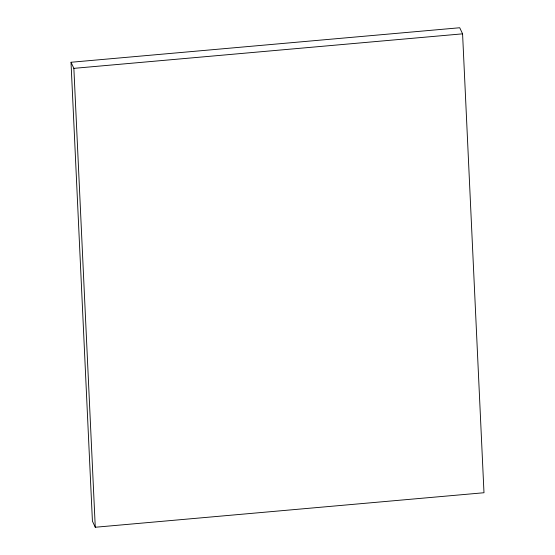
<?xml version="1.0" encoding="UTF-8"?>
<svg xmlns="http://www.w3.org/2000/svg" width="555" height="555" viewBox="0 0 555 555"><rect width="100%" height="100%" fill="white"/><g stroke="black" fill="none" stroke-linecap="round" stroke-linejoin="round"><path stroke-width="0.83" d="M71.012 62.264L459.727 27.75L462.579 33.841L483.988 492.736L95.273 527.25L92.421 521.159L71.012 62.264L73.864 68.355L95.273 527.25M73.864 68.355L462.579 33.841"/></g></svg>
